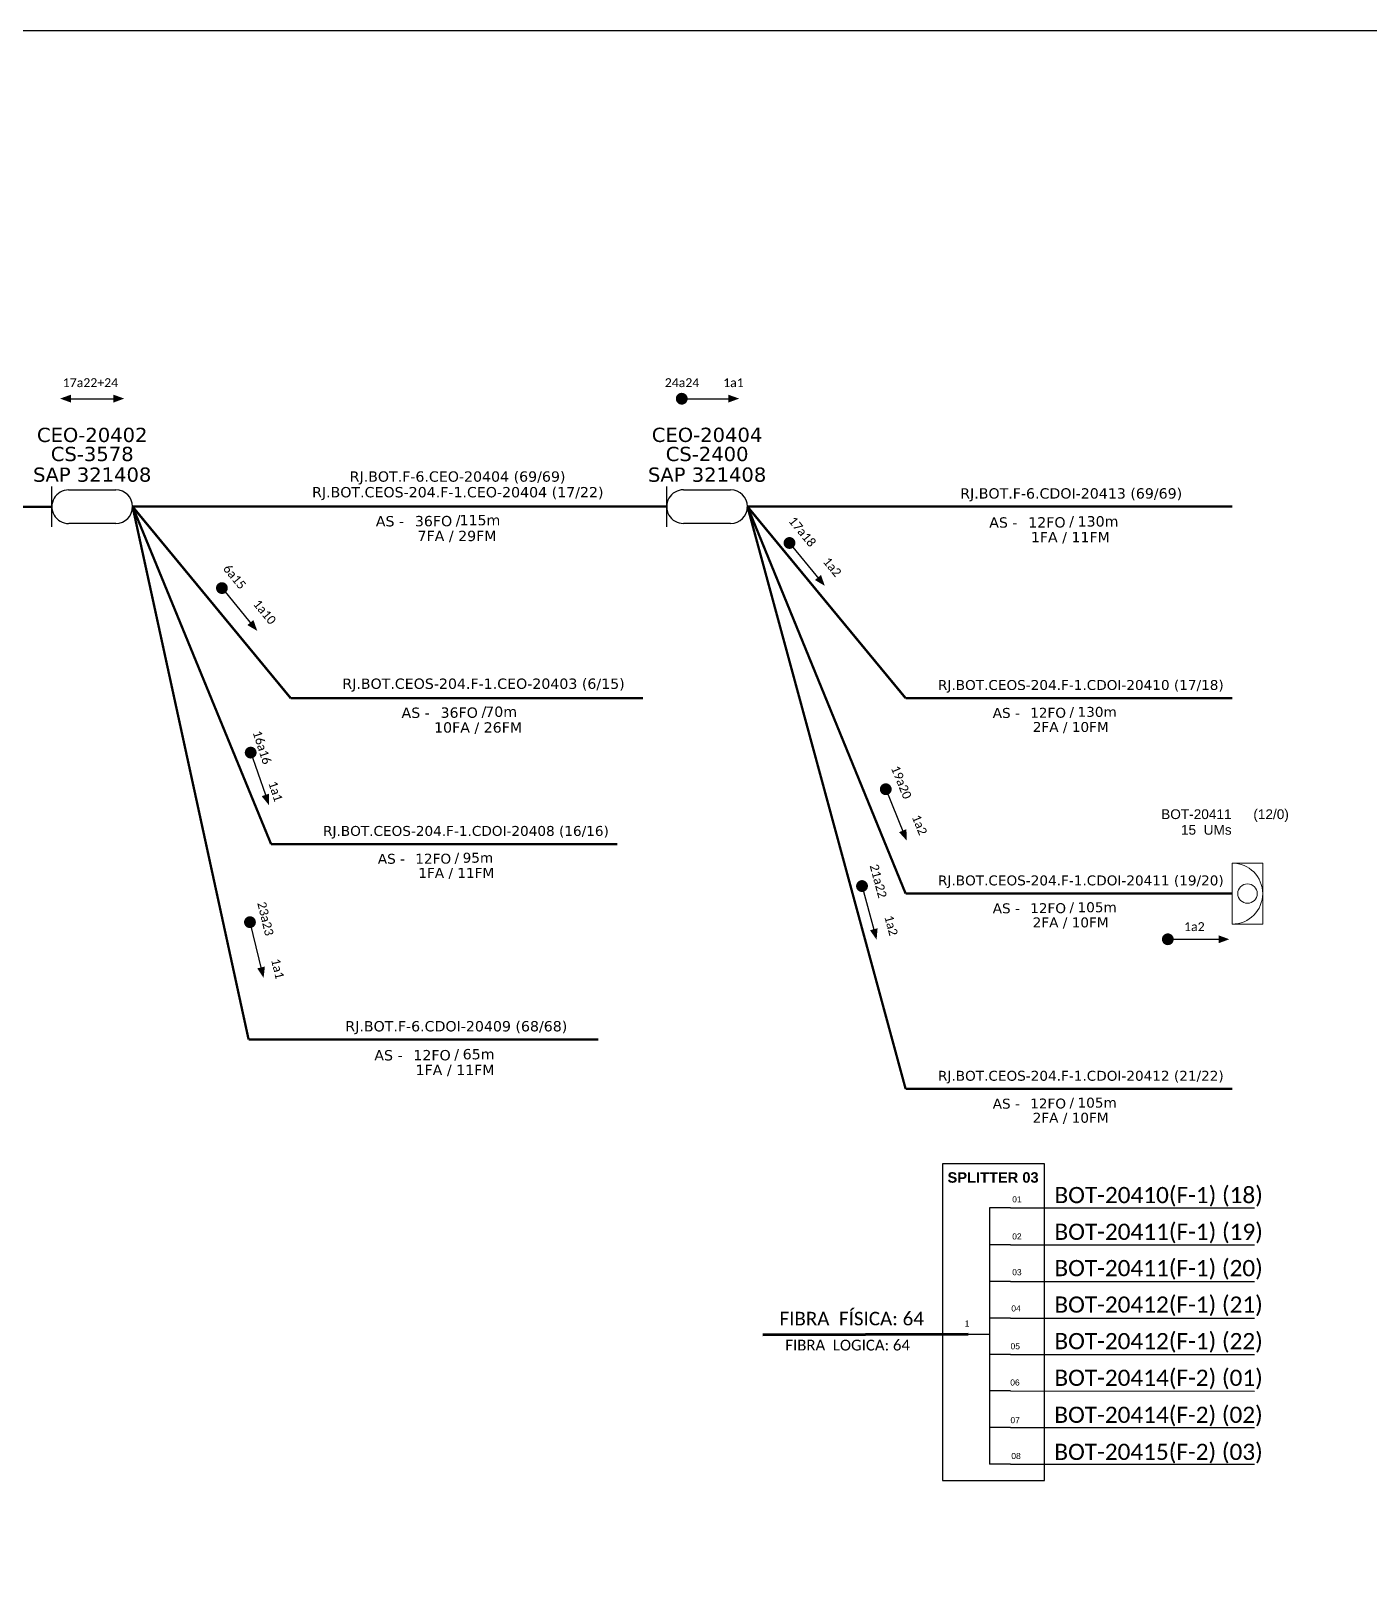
# Model space of a CAD drawing. Extents: x -89 to 749, y 705 to 1299.
# Drawn here: x 165.5 to 392.3, y 1038.4 to 1299 of the extents above; entities that cross this region are included whole.
import ezdxf
from ezdxf.enums import TextEntityAlignment as Align

# ---------------------------------------------------------------- set-up
doc = ezdxf.new("R2010")
doc.units = 0
for name, color, linetype, lineweight in [("20.0-LEGENDA DOS CDO'S", 1, 'Continuous', 0), ('20.1-CDO_INTERIOR', 1, 'Continuous', 0), ('40.1-ETIQUETAS', 1, 'Continuous', 20)]:
    doc.layers.add(name, color=color, linetype=linetype, lineweight=lineweight)
for name, color, linetype in [('20.4-CEOS', 1, 'Continuous'), ('CABO OPTICO EXISTENTE', 5, 'Continuous'), ('CAP a instalar', 1, 'Continuous'), ('SETA', 7, 'Continuous')]:
    doc.layers.add(name, color=color, linetype=linetype)
doc.styles.add('ARIAL', font='arial.ttf')
doc.styles.add('siredit', font='verdana.ttf')
doc.styles.get("Standard").update_dxf_attribs({"font": 'arial.ttf'})
doc.linetypes.add('FENCELINE1', pattern='A,0.25,-0.1,[133,ltypeshp.shx,S=0.1,R=0,X=-0.1,Y=0],-0.1,1', length=1.45)

# ---------------------------------------------------------------- blocks, each defined once
blk = doc.blocks.new('ETIQUETA_RS5F')
at = {"layer": '40.1-ETIQUETAS', "color": 0, "style": 'siredit'}
blk.add_text('/', height=1.5, dxfattribs=at).set_placement((1.58, -1.95), align=Align.MIDDLE_RIGHT)
for tag, p in [('ETIQUETA_R_PRIMARIA', (1.21, 4.1)), ('ETIQUETA_R_SECUNDARIA', (1.21, 2.1)), ('F_ATIVAS/F_MORTAS', (1.14, -4.24))]:
    blk.add_attdef(tag, text='', height=1.5, dxfattribs=at).set_placement(p, align=Align.MIDDLE_CENTER)
for tag, p in [('TIPO_CABO', (-6.58, -2.12)), ('CAP_CABO', (0.4, -2.09))]:
    blk.add_attdef(tag, text='', height=1.5, dxfattribs=at).set_placement(p, align=Align.MIDDLE_RIGHT)
blk.add_attdef('METROS', text='', height=1.5, dxfattribs=at).set_placement((2.14, -1.95), align=Align.MIDDLE_LEFT)
for tag, p in [('FUSÃO_1', (0.85, -8.39)), ('FUSÃO_2', (0.85, -10.6)), ('FUSÃO_3', (0.85, -12.93)), ('FUSÃO_4', (0.85, -15.14)), ('FUSÃO_5', (0.85, -17.16))]:
    blk.add_attdef(tag, text='', height=1.5, dxfattribs=at).set_placement(p, align=Align.CENTER)

msp = doc.modelspace()

# ---------------------------------------------------------------- linework, layer by layer
at = {"color": 7, "linetype": 'Continuous'}
for p, q in [((327.98, 1099.66), (327.98, 1056.23)), ((331.5, 1099.66), (327.98, 1099.66)), ((331.5, 1093.38), (327.98, 1093.38)), ((331.5, 1087.18), (327.98, 1087.18)), ((331.5, 1080.96), (327.98, 1080.96)), ((324.33, 1078.23), (327.96, 1078.23)), ((331.5, 1074.8), (327.98, 1074.8)), ((331.5, 1068.63), (327.98, 1068.63)), ((331.5, 1062.44), (327.98, 1062.44)), ((331.5, 1056.23), (327.98, 1056.23))]:
    msp.add_line(p, q, dxfattribs=at)
at = {"color": 10, "linetype": 'Continuous'}
for p, q in [((331.5, 1099.66), (372.87, 1099.65)), ((331.5, 1093.38), (372.87, 1093.36)), ((331.5, 1087.18), (372.87, 1087.17)), ((331.5, 1080.96), (372.87, 1080.95)), ((331.5, 1074.81), (372.87, 1074.8)), ((331.5, 1068.63), (372.87, 1068.62)), ((331.5, 1062.44), (372.87, 1062.43)), ((331.5, 1056.23), (372.87, 1056.22))]:
    msp.add_line(p, q, dxfattribs=at)
at = {"color": 1, "linetype": 'Continuous', "lineweight": 60}
msp.add_line((324.33, 1078.23), (289.54, 1078.12), dxfattribs=at)
msp.add_lwpolyline([(-89.32, 705.02), (749.25, 705.02), (749.25, 1299.02), (-89.32, 1299.02), (-89.32, 705.02)])
at = {"const_width": 0.999}
for points in [[(275.31, 1236.7, 1), (276.31, 1236.7, 1)], [(202.52, 1148.52, 1), (202.76, 1147.55, 1)]]:
    msp.add_lwpolyline(points, format="xyb", close=True, dxfattribs=at)
at = {"color": 8, "const_width": 1}
for points in [[(293.75, 1212.65, 1), (294.39, 1211.88, 1)], [(202.61, 1177.23, 1), (202.92, 1176.28, 1)], [(306.23, 1154.64, 1), (306.49, 1153.67, 1)]]:
    msp.add_lwpolyline(points, format="xyb", close=True, dxfattribs=at)
at = {"color": 7, "const_width": 1}
for points in [[(197.7, 1205.09, 1), (198.07, 1204.16, 1)], [(310.2, 1171.02, 1), (310.57, 1170.09, 1)], [(357.68, 1145.14, 1), (358.68, 1145.14, 1)]]:
    msp.add_lwpolyline(points, format="xyb", close=True, dxfattribs=at)
at = {"color": 7}
msp.add_lwpolyline([(320.01, 1053.45), (337.29, 1053.45), (337.29, 1107.1), (320.01, 1107.1)], close=True, dxfattribs=at)
at = {"layer": '20.1-CDO_INTERIOR', "color": 1, "lineweight": 18}
msp.add_lwpolyline([(374.26, 1147.72), (374.26, 1158.05), (369.09, 1158.05), (369.09, 1147.72)], close=True, dxfattribs=at)
msp.add_circle((371.68, 1152.88), 1.65, dxfattribs=at)
msp.add_arc((369.09, 1152.88), 5.17, 270, 90, dxfattribs=at)
at = {"layer": 'CAP a instalar', "color": 7, "linetype": 'Continuous'}
for p, q in [((169.07, 1214.98), (169.07, 1221.85)), ((171.91, 1221.26), (179.91, 1221.26)), ((179.91, 1215.57), (171.92, 1215.57))]:
    msp.add_line(p, q, dxfattribs=at)
at = {"layer": 'CAP a instalar', "color": 5, "linetype": 'Continuous'}
for p, q in [((273.26, 1214.98), (273.26, 1221.85)), ((276.11, 1221.26), (284.1, 1221.27)), ((284.1, 1215.57), (276.11, 1215.57))]:
    msp.add_line(p, q, dxfattribs=at)
at = {"layer": 'CAP a instalar', "color": 7, "linetype": 'FENCELINE1', "ltscale": 5, "const_width": 0.4}
for points in [[(82.55, 1218.41), (169.07, 1218.41)], [(202.41, 1128.17), (182.75, 1218.42)], [(182.75, 1218.42), (273.26, 1218.42)], [(286.95, 1218.42), (369.09, 1218.42)], [(202.41, 1128.17), (261.67, 1128.17)]]:
    msp.add_lwpolyline(points, dxfattribs=at)
at = {"layer": 'CAP a instalar', "color": 8, "linetype": 'FENCELINE1', "ltscale": 5, "const_width": 0.4}
for points in [[(182.75, 1218.42), (206.22, 1161.26)], [(182.75, 1218.42), (209.55, 1185.97)], [(286.95, 1218.42), (313.75, 1185.98)], [(286.95, 1218.42), (313.75, 1119.79)], [(209.55, 1185.97), (269.27, 1185.97)], [(313.75, 1185.98), (369.09, 1185.98)], [(206.22, 1161.26), (264.89, 1161.26)], [(313.75, 1119.79), (369.09, 1119.79)]]:
    msp.add_lwpolyline(points, dxfattribs=at)
at = {"layer": 'CAP a instalar', "color": 1, "linetype": 'FENCELINE1', "ltscale": 5, "const_width": 0.4}
for points in [[(286.95, 1218.42), (313.75, 1152.88)], [(313.75, 1152.88), (369.09, 1152.88)]]:
    msp.add_lwpolyline(points, dxfattribs=at)
at = {"layer": 'CAP a instalar', "color": 7, "linetype": 'Continuous'}
for centre, start_param, end_param in [((171.91, 1218.41), 6.283185, 9.424778), ((179.91, 1218.42), 3.141593, 6.283185)]:
    msp.add_ellipse(centre, major_axis=(0, 2.85), ratio=1, start_param=start_param, end_param=end_param, dxfattribs=at)
at = {"layer": 'CAP a instalar', "color": 5, "linetype": 'Continuous'}
for centre, start_param, end_param in [((276.11, 1218.42), 6.283185, 9.424778), ((284.1, 1218.42), 3.141593, 6.283185)]:
    msp.add_ellipse(centre, major_axis=(0, 2.85), ratio=1, start_param=start_param, end_param=end_param, dxfattribs=at)
at = {"layer": 'SETA', "color": 7}
for points in [[(171.61, 1236.7), (180.2, 1236.7)], [(310.26, 1170.85), (313.51, 1162.89)], [(358.18, 1145.14), (366.78, 1145.14)]]:
    msp.add_lwpolyline(points, dxfattribs=at)
at = {"layer": 'SETA'}
for points in [[(275.81, 1236.7), (284.4, 1236.7)], [(202.64, 1148.03), (204.67, 1139.69)]]:
    msp.add_lwpolyline(points, dxfattribs=at)
at = {"layer": 'SETA', "color": 8}
for points in [[(293.87, 1212.51), (299.32, 1205.87)], [(197.68, 1204.88), (203.14, 1198.24)], [(202.67, 1177.06), (205.26, 1169.59)], [(306.28, 1154.47), (308.52, 1146.17)]]:
    msp.add_lwpolyline(points, dxfattribs=at)
at = {"layer": 'SETA', "color": 7}
for points in [[(172.3, 1237.38), (170.47, 1236.72), (172.3, 1236.05)], [(179.51, 1237.38), (181.34, 1236.72), (179.51, 1236.05)], [(313.88, 1163.79), (313.95, 1161.84), (312.64, 1163.28)], [(366.78, 1145.81), (368.61, 1145.14), (366.78, 1144.47)]]:
    msp.add_solid(points, dxfattribs=at)
at = {"layer": 'SETA'}
for points in [[(283.71, 1237.38), (285.54, 1236.72), (283.71, 1236.05)], [(205.17, 1140.52), (204.95, 1138.59), (203.87, 1140.21)]]:
    msp.add_solid(points, dxfattribs=at)
at = {"layer": 'SETA', "color": 8}
for points in [[(299.41, 1206.84), (300.06, 1205), (298.38, 1205.99)], [(203.23, 1199.21), (203.88, 1197.37), (202.2, 1198.36)], [(205.89, 1169.81), (205.86, 1167.86), (204.63, 1169.37)], [(309, 1147.01), (308.83, 1145.07), (307.71, 1146.67)]]:
    msp.add_solid(points, dxfattribs=at)

# ---------------------------------------------------------------- block references
at = {"layer": 'CAP a instalar', "color": 7, "linetype": 'FENCELINE1', "ltscale": 7}
ref = msp.add_blockref('ETIQUETA_RS5F', (236.48, 1218.42), dxfattribs=dict(at, xscale=1.166399984999771, yscale=1.166399984999998, zscale=1.166399984999999))
ref.add_attrib('ETIQUETA_R_PRIMARIA', 'RJ.BOT.F-6.CEO-20404 (69/69)', dxfattribs={"layer": '40.1-ETIQUETAS', "color": 0, "height": 1.7496, "style": 'siredit'}).set_placement((237.82, 1223.52), align=Align.MIDDLE_CENTER)
ref.add_attrib('ETIQUETA_R_SECUNDARIA', 'RJ.BOT.CEOS-204.F-1.CEO-20404 (17/22)', dxfattribs={"layer": '40.1-ETIQUETAS', "color": 0, "height": 1.7496, "style": 'siredit'}).set_placement((237.86, 1220.87), align=Align.MIDDLE_CENTER)
ref.add_attrib('TIPO_CABO', 'AS -', dxfattribs={"layer": '40.1-ETIQUETAS', "color": 0, "height": 1.75, "style": 'siredit'}).set_placement((228.76, 1215.95), align=Align.MIDDLE_RIGHT)
ref.add_attrib('CAP_CABO', '36FO', dxfattribs={"layer": '40.1-ETIQUETAS', "color": 0, "height": 1.75, "style": 'siredit'}).set_placement((236.91, 1215.97), align=Align.MIDDLE_RIGHT)
ref.add_attrib('METROS', '115m', dxfattribs={"layer": '40.1-ETIQUETAS', "color": 0, "height": 1.75, "style": 'siredit'}).set_placement((238.15, 1216.14), align=Align.MIDDLE_LEFT)
ref.add_attrib('F_ATIVAS/F_MORTAS', '7FA / 29FM', dxfattribs={"layer": '40.1-ETIQUETAS', "color": 0, "height": 1.75, "style": 'siredit'}).set_placement((237.73, 1213.46), align=Align.MIDDLE_CENTER)
ref = msp.add_blockref('ETIQUETA_RS5F', (340.43, 1218.21), dxfattribs=dict(at, xscale=1.166399984998861, yscale=1.166399984998861, zscale=1.166399984999999))
ref.add_attrib('ETIQUETA_R_SECUNDARIA', 'RJ.BOT.F-6.CDOI-20413 (69/69)', dxfattribs={"layer": 'CABO OPTICO EXISTENTE', "color": 0, "height": 1.7496, "style": 'siredit'}).set_placement((341.81, 1220.66), align=Align.MIDDLE_CENTER)
ref.add_attrib('TIPO_CABO', 'AS -', dxfattribs={"layer": '40.1-ETIQUETAS', "color": 0, "height": 1.75, "style": 'siredit'}).set_placement((332.71, 1215.74), align=Align.MIDDLE_RIGHT)
ref.add_attrib('CAP_CABO', '12FO', dxfattribs={"layer": '40.1-ETIQUETAS', "color": 0, "height": 1.75, "style": 'siredit'}).set_placement((340.85, 1215.76), align=Align.MIDDLE_RIGHT)
ref.add_attrib('METROS', '130m', dxfattribs={"layer": '40.1-ETIQUETAS', "color": 0, "height": 1.75, "style": 'siredit'}).set_placement((342.89, 1215.93), align=Align.MIDDLE_LEFT)
ref.add_attrib('F_ATIVAS/F_MORTAS', '1FA / 11FM', dxfattribs={"layer": '40.1-ETIQUETAS', "color": 0, "height": 1.75, "style": 'siredit'}).set_placement((341.66, 1213.25), align=Align.MIDDLE_CENTER)
at = {"layer": 'CAP a instalar', "color": 8, "linetype": 'FENCELINE1', "ltscale": 7}
ref = msp.add_blockref('ETIQUETA_RS5F', (240.84, 1185.97), dxfattribs=dict(at, xscale=1.166399984999771, yscale=1.166399984999998, zscale=1.166399984999999))
ref.add_attrib('ETIQUETA_R_SECUNDARIA', 'RJ.BOT.CEOS-204.F-1.CEO-20403 (6/15)', dxfattribs={"layer": '40.1-ETIQUETAS', "color": 8, "height": 1.7496, "style": 'siredit'}).set_placement((242.22, 1188.43), align=Align.MIDDLE_CENTER)
ref.add_attrib('TIPO_CABO', 'AS -', dxfattribs={"layer": '40.1-ETIQUETAS', "color": 8, "height": 1.75, "style": 'siredit'}).set_placement((233.12, 1183.51), align=Align.MIDDLE_RIGHT)
ref.add_attrib('CAP_CABO', '36FO', dxfattribs={"layer": '40.1-ETIQUETAS', "color": 8, "height": 1.75, "style": 'siredit'}).set_placement((241.26, 1183.53), align=Align.MIDDLE_RIGHT)
ref.add_attrib('METROS', '70m', dxfattribs={"layer": '40.1-ETIQUETAS', "color": 8, "height": 1.75, "style": 'siredit'}).set_placement((242.51, 1183.69), align=Align.MIDDLE_LEFT)
ref.add_attrib('F_ATIVAS/F_MORTAS', '10FA / 26FM', dxfattribs={"layer": '40.1-ETIQUETAS', "color": 8, "height": 1.7496, "style": 'siredit'}).set_placement((241.3, 1181.02), align=Align.MIDDLE_CENTER)
ref = msp.add_blockref('ETIQUETA_RS5F', (340.52, 1185.85), dxfattribs=dict(at, xscale=1.120210545592906, yscale=1.120210545592906, zscale=1.120210545593999))
ref.add_attrib('ETIQUETA_R_SECUNDARIA', 'RJ.BOT.CEOS-204.F-1.CDOI-20410 (17/18)', dxfattribs={"layer": 'CABO OPTICO EXISTENTE', "color": 0, "height": 1.6803, "style": 'siredit'}).set_placement((343.44, 1188.21), align=Align.MIDDLE_CENTER)
ref.add_attrib('TIPO_CABO', 'AS -', dxfattribs={"layer": '40.1-ETIQUETAS', "color": 0, "height": 1.68, "style": 'siredit'}).set_placement((333.11, 1183.48), align=Align.MIDDLE_RIGHT)
ref.add_attrib('CAP_CABO', '12FO', dxfattribs={"layer": '40.1-ETIQUETAS', "color": 0, "height": 1.68, "style": 'siredit'}).set_placement((340.93, 1183.51), align=Align.MIDDLE_RIGHT)
ref.add_attrib('METROS', '130m', dxfattribs={"layer": '40.1-ETIQUETAS', "color": 0, "height": 1.68, "style": 'siredit'}).set_placement((342.88, 1183.66), align=Align.MIDDLE_LEFT)
ref.add_attrib('F_ATIVAS/F_MORTAS', '2FA / 10FM', dxfattribs={"layer": '40.1-ETIQUETAS', "color": 0, "height": 1.68, "style": 'siredit'}).set_placement((341.73, 1181.1), align=Align.MIDDLE_CENTER)
ref = msp.add_blockref('ETIQUETA_RS5F', (236.32, 1161.14), dxfattribs=dict(at, xscale=1.120210545592906, yscale=1.120210545592906, zscale=1.120210545593999))
ref.add_attrib('ETIQUETA_R_SECUNDARIA', 'RJ.BOT.CEOS-204.F-1.CDOI-20408 (16/16)', dxfattribs={"layer": 'CABO OPTICO EXISTENTE', "color": 0, "height": 1.6803, "style": 'siredit'}).set_placement((239.24, 1163.49), align=Align.MIDDLE_CENTER)
ref.add_attrib('TIPO_CABO', 'AS -', dxfattribs={"layer": '40.1-ETIQUETAS', "color": 0, "height": 1.68, "style": 'siredit'}).set_placement((228.91, 1158.77), align=Align.MIDDLE_RIGHT)
ref.add_attrib('CAP_CABO', '12FO', dxfattribs={"layer": '40.1-ETIQUETAS', "color": 0, "height": 1.68, "style": 'siredit'}).set_placement((236.73, 1158.79), align=Align.MIDDLE_RIGHT)
ref.add_attrib('METROS', '95m', dxfattribs={"layer": '40.1-ETIQUETAS', "color": 0, "height": 1.68, "style": 'siredit'}).set_placement((238.68, 1158.95), align=Align.MIDDLE_LEFT)
ref.add_attrib('F_ATIVAS/F_MORTAS', '1FA / 11FM', dxfattribs={"layer": '40.1-ETIQUETAS', "color": 0, "height": 1.68, "style": 'siredit'}).set_placement((237.6, 1156.38), align=Align.MIDDLE_CENTER)
at = {"layer": 'CAP a instalar', "color": 1, "linetype": 'FENCELINE1', "ltscale": 7}
ref = msp.add_blockref('ETIQUETA_RS5F', (340.52, 1152.76), dxfattribs=dict(at, xscale=1.120210545592906, yscale=1.120210545592906, zscale=1.120210545593999))
ref.add_attrib('ETIQUETA_R_SECUNDARIA', 'RJ.BOT.CEOS-204.F-1.CDOI-20411 (19/20)', dxfattribs={"layer": 'CABO OPTICO EXISTENTE', "color": 0, "height": 1.6803, "style": 'siredit'}).set_placement((343.44, 1155.11), align=Align.MIDDLE_CENTER)
ref.add_attrib('TIPO_CABO', 'AS -', dxfattribs={"layer": '40.1-ETIQUETAS', "color": 0, "height": 1.68, "style": 'siredit'}).set_placement((333.11, 1150.39), align=Align.MIDDLE_RIGHT)
ref.add_attrib('CAP_CABO', '12FO', dxfattribs={"layer": '40.1-ETIQUETAS', "color": 0, "height": 1.68, "style": 'siredit'}).set_placement((340.93, 1150.41), align=Align.MIDDLE_RIGHT)
ref.add_attrib('METROS', '105m', dxfattribs={"layer": '40.1-ETIQUETAS', "color": 0, "height": 1.68, "style": 'siredit'}).set_placement((342.88, 1150.57), align=Align.MIDDLE_LEFT)
ref.add_attrib('F_ATIVAS/F_MORTAS', '2FA / 10FM', dxfattribs={"layer": '40.1-ETIQUETAS', "color": 0, "height": 1.68, "style": 'siredit'}).set_placement((341.71, 1148), align=Align.MIDDLE_CENTER)
at = {"layer": 'CAP a instalar', "color": 7, "linetype": 'FENCELINE1', "ltscale": 7}
ref = msp.add_blockref('ETIQUETA_RS5F', (236.23, 1127.95), dxfattribs=dict(at, xscale=1.166399984998861, yscale=1.166399984998861, zscale=1.166399984999999))
ref.add_attrib('ETIQUETA_R_SECUNDARIA', 'RJ.BOT.F-6.CDOI-20409 (68/68)', dxfattribs={"layer": 'CABO OPTICO EXISTENTE', "color": 0, "height": 1.7496, "style": 'siredit'}).set_placement((237.61, 1130.41), align=Align.MIDDLE_CENTER)
ref.add_attrib('TIPO_CABO', 'AS -', dxfattribs={"layer": '40.1-ETIQUETAS', "color": 0, "height": 1.75, "style": 'siredit'}).set_placement((228.51, 1125.49), align=Align.MIDDLE_RIGHT)
ref.add_attrib('CAP_CABO', '12FO', dxfattribs={"layer": '40.1-ETIQUETAS', "color": 0, "height": 1.75, "style": 'siredit'}).set_placement((236.66, 1125.51), align=Align.MIDDLE_RIGHT)
ref.add_attrib('METROS', '65m', dxfattribs={"layer": '40.1-ETIQUETAS', "color": 0, "height": 1.75, "style": 'siredit'}).set_placement((238.69, 1125.68), align=Align.MIDDLE_LEFT)
ref.add_attrib('F_ATIVAS/F_MORTAS', '1FA / 11FM', dxfattribs={"layer": '40.1-ETIQUETAS', "color": 0, "height": 1.75, "style": 'siredit'}).set_placement((237.39, 1123), align=Align.MIDDLE_CENTER)
at = {"layer": 'CAP a instalar', "color": 8, "linetype": 'FENCELINE1', "ltscale": 7}
ref = msp.add_blockref('ETIQUETA_RS5F', (340.52, 1119.66), dxfattribs=dict(at, xscale=1.120210545592906, yscale=1.120210545592906, zscale=1.120210545593999))
ref.add_attrib('ETIQUETA_R_SECUNDARIA', 'RJ.BOT.CEOS-204.F-1.CDOI-20412 (21/22)', dxfattribs={"layer": 'CABO OPTICO EXISTENTE', "color": 0, "height": 1.6803, "style": 'siredit'}).set_placement((343.44, 1122.02), align=Align.MIDDLE_CENTER)
ref.add_attrib('TIPO_CABO', 'AS -', dxfattribs={"layer": '40.1-ETIQUETAS', "color": 0, "height": 1.68, "style": 'siredit'}).set_placement((333.11, 1117.29), align=Align.MIDDLE_RIGHT)
ref.add_attrib('CAP_CABO', '12FO', dxfattribs={"layer": '40.1-ETIQUETAS', "color": 0, "height": 1.68, "style": 'siredit'}).set_placement((340.93, 1117.32), align=Align.MIDDLE_RIGHT)
ref.add_attrib('METROS', '105m', dxfattribs={"layer": '40.1-ETIQUETAS', "color": 0, "height": 1.68, "style": 'siredit'}).set_placement((342.88, 1117.47), align=Align.MIDDLE_LEFT)
ref.add_attrib('F_ATIVAS/F_MORTAS', '2FA / 10FM', dxfattribs={"layer": '40.1-ETIQUETAS', "color": 0, "height": 1.68, "style": 'siredit'}).set_placement((341.71, 1114.91), align=Align.MIDDLE_CENTER)

# ---------------------------------------------------------------- texts
at = {"color": 7, "attachment_point": 5}
for s, insert, char_height, width in [('\\C7;\\fCalibri|b0|i0|c0|p34;17a22+24', (175.61, 1239.41), 1.4978, 25.3213), ('\\fCalibri|b0|i0|c0|p34;1a2', (362.68, 1147.27), 1.5, 25.3588)]:
    msp.add_mtext(s, dxfattribs=dict(at, insert=insert, char_height=char_height, width=width))
at = {"attachment_point": 5}
for s, insert, char_height, width in [('\\C7;\\fCalibri|b0|i0|c0|p34;24a24', (275.86, 1239.41), 1.4978, 25.3213), ('\\C7;\\fCalibri|b0|i0|c0|p34;1a1', (284.58, 1239.41), 1.4978, 25.3213), ('\\C10;\\fArial|b1|i0|c0|p34;SPLITTER 03', (328.57, 1104.78), 1.7753, 17.28), ('\\C7;\\fCalibri|b0|i0|c0|p34;BOT-20410(F-1) (18)', (356.63, 1101.52), 2.7432, 40.9104), ('\\C7;\\fArial|b0|i0;\\H0.578704x;01 ', (332.61, 1101.08), 1.7753, 3.7582), ('\\C7;\\fCalibri|b0|i0|c0|p34;BOT-20411(F-1) (19)', (356.63, 1095.3), 2.7432, 40.9104), ('\\C7;\\fArial|b0|i0|;\\H1.0273588255048;02 ', (332.61, 1094.8), 1.7753, 3.7582), ('\\C7;\\fArial|b0|i0|;\\H1.0273588255048;03 ', (332.61, 1088.74), 1.7753, 3.456), ('\\C7;\\fCalibri|b0|i0|c0|p34;BOT-20411(F-1) (20)', (356.62, 1089.15), 2.7432, 40.9104), ('\\C7;\\fCalibri|b0|i0|c0|p34;BOT-20412(F-1) (21)', (356.62, 1082.97), 2.7432, 40.9104), ('\\C7;\\fCalibri|b0|i0|c0|p34;FIBRA  FÍSICA: 64', (304.61, 1080.88), 2.2859, 34.56), ('\\C7;\\fArial|b0|i0|;\\H1.0273588255048;04 ', (332.46, 1082.6), 1.7753, 3.7582), ('\\C7;\\fArial|b0|i0|;\\H1.0273588255048;1', (324.16, 1080.06), 1.7753, 1.7584), ('\\C7;\\fCalibri|b0|i0|c0|p34;BOT-20412(F-1) (22)', (356.62, 1076.78), 2.7432, 40.9104), ('\\C7;\\fCalibri|b0|i0|c0|p34;FIBRA  LOGICA: 64', (303.92, 1076.39), 1.8289, 34.56), ('\\C7;\\fArial|b0|i0|;\\H1.0273588255048;05 ', (332.33, 1076.2), 1.7753, 4.6222), ('\\C7;\\fCalibri|b0|i0|c0|p34;BOT-20414(F-2) (01)', (356.62, 1070.57), 2.7432, 40.9104), ('\\C7;\\fArial|b0|i0|;\\H1.0273588255048;06 ', (332.28, 1070.06), 1.7753, 3.7582), ('\\C7;\\fCalibri|b0|i0|c0|p34;BOT-20414(F-2) (02)', (356.61, 1064.3), 2.7432, 40.9104), ('\\C7;\\fArial|b0|i0|;\\H1.0273588255048;07 ', (332.31, 1063.68), 1.7753, 3.7582), ('\\C7;\\fArial|b0|i0|;\\H1.0273588255048;08 ', (332.46, 1057.61), 1.7753, 3.7582), ('\\C7;\\fCalibri|b0|i0|c0|p34;BOT-20415(F-2) (03)', (356.61, 1058.02), 2.7432, 40.9104)]:
    msp.add_mtext(s, dxfattribs=dict(at, insert=insert, char_height=char_height, width=width))
for s, insert, char_height, width, rotation in [('\\C8;\\fCalibri|b0|i0|c0|p34;17a18', (296.24, 1214.17), 1.5, 25.3588, 309.4148), ('\\C8;\\fCalibri|b0|i0|c0|p34;1a2', (301.32, 1208.2), 1.5, 25.3588, 309.4148), ('\\C8;\\fCalibri|b0|i0|c0|p34;1a10', (205.14, 1200.57), 1.5, 25.3588, 309.4745), ('\\C8;\\fCalibri|b0|i0|c0|p34;16a16', (204.69, 1177.64), 1.5, 25.3588, 287.999), ('\\C8;\\fCalibri|b0|i0|c0|p34;1a1', (206.98, 1170.2), 1.5, 25.3588, 287.999), ('\\C8;\\fCalibri|b0|i0|c0|p34;21a22', (309.12, 1155), 1.5, 25.3588, 285.1182), ('\\C7;\\fCalibri|b0|i0|c0|p34;23a23', (205.28, 1148.62), 1.4978, 25.3213, 283.6897), ('\\C8;\\fCalibri|b0|i0|c0|p34;1a2', (311.3, 1147.47), 1.5, 25.3588, 285.1182), ('\\C7;\\fCalibri|b0|i0|c0|p34;1a1', (207.34, 1140.15), 1.4978, 25.3213, 283.6897)]:
    msp.add_mtext(s, dxfattribs=dict(at, insert=insert, char_height=char_height, width=width, rotation=rotation))
at = {"color": 7, "char_height": 1.5, "width": 25.3588, "attachment_point": 5}
for s, insert, rotation in [('\\C8;\\fCalibri|b0|i0|c0|p34;6a15', (200.05, 1206.54), 309.4745), ('\\C8;\\fCalibri|b0|i0|c0|p34;19a20', (313.02, 1171.73), 292.1571), ('\\C8;\\fCalibri|b0|i0|c0|p34;1a2', (316.11, 1164.52), 292.1571)]:
    msp.add_mtext(s, dxfattribs=dict(at, insert=insert, rotation=rotation))
at = {"layer": "20.0-LEGENDA DOS CDO'S", "color": 1, "style": 'ARIAL'}
for s, p in [('BOT-20411', (368.99, 1165.5)), ('15  UMs', (369, 1162.85))]:
    msp.add_text(s, height=1.653, dxfattribs=at).set_placement(p, align=Align.RIGHT)
msp.add_text('    (12/0)', height=1.65, dxfattribs=at).set_placement((374.4, 1165.5), align=Align.CENTER)
at = {"layer": '20.4-CEOS', "color": 7, "style": 'siredit'}
for s, p in [('CEO-20402', (175.91, 1231.78)), ('CS-3578', (175.91, 1228.55)), ('SAP 321408', (175.91, 1225.05))]:
    msp.add_text(s, height=2.413, rotation=0.0129, dxfattribs=at).set_placement(p, align=Align.TOP_CENTER)
at = {"layer": '20.4-CEOS', "color": 5, "style": 'siredit'}
for s, p in [('CEO-20404', (280.1, 1231.79)), ('CS-2400', (280.11, 1228.55)), ('SAP 321408', (280.11, 1225.05))]:
    msp.add_text(s, height=2.413, rotation=0.0129, dxfattribs=at).set_placement(p, align=Align.TOP_CENTER)

doc.saveas('drawing.dxf')
